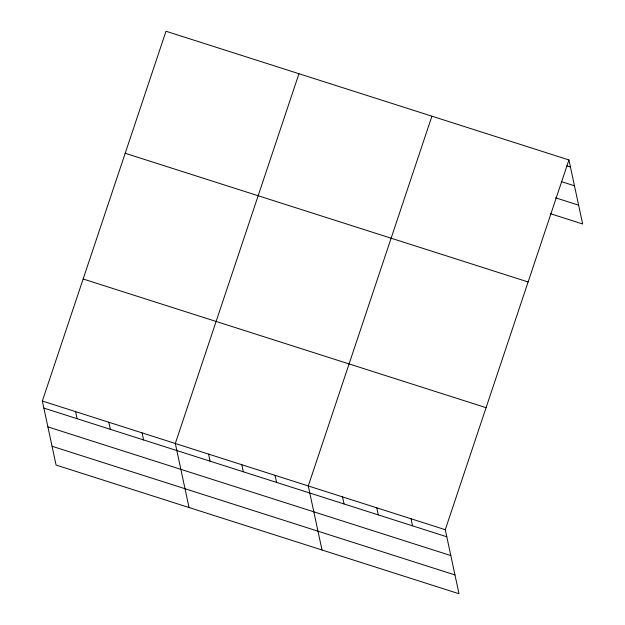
<?xml version="1.0" encoding="UTF-8"?>
<svg xmlns="http://www.w3.org/2000/svg" width="625" height="625" viewBox="0 0 625 625"><rect width="100%" height="100%" fill="white"/><g stroke="black" fill="none" stroke-linecap="round" stroke-linejoin="round"><path stroke-width="0.94" d="M568.922 159.938L445.273 529.703L459 593.75L56.078 465.062L42.344 401.016L166 31.25L568.922 159.938L582.656 223.984L550.258 213.633M298.969 73.719L175.312 443.484L189.039 507.531M431.93 116.18L308.273 485.953L322.008 550M566.734 165.82L570.438 167M561.508 181.664L574.469 185.805M555.484 197.789L578.625 205.18M125.195 153.273L528.117 281.961M83.148 278.992L486.078 407.68M42.344 401.016L445.273 529.703M43.859 408.086L446.781 536.773M47.891 426.891L450.812 555.57M52.047 446.258L454.969 574.945M411.023 518.766L412.539 525.828M376.773 507.828L378.289 514.891M342.523 496.891L344.039 503.953M275.031 475.336L276.547 482.398M241.789 464.719L243.305 471.781M208.555 454.102L210.062 461.164M142.07 432.867L143.586 439.93M108.828 422.25L110.344 429.32M75.586 411.633L77.102 418.703"/></g></svg>
